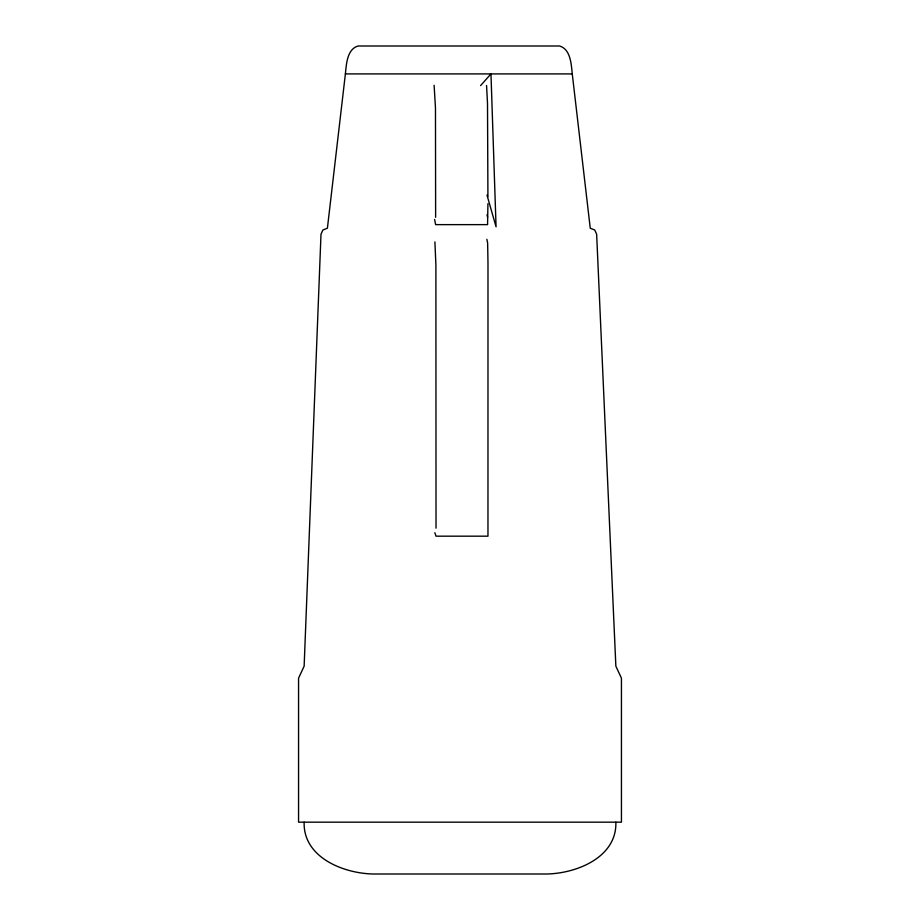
<?xml version="1.0" encoding="UTF-8"?>
<svg xmlns="http://www.w3.org/2000/svg" width="920" height="920" viewBox="0 0 920 920"><rect width="100%" height="100%" fill="white"/><g stroke="black" fill="none" stroke-linecap="round" stroke-linejoin="round"><path stroke-width="1.38" d="M434.907 241.914L435.896 265.109L436.022 528.16M434.113 85.284L435.47 107.985L435.631 217.281M487.922 203.677L487.577 224.63L435.631 224.63L434.596 219.42M304.141 822.169C302.967 858.429 345.966 874.54 376.452 874L543.547 874C574.034 874.54 617.032 858.429 615.859 822.169M345.391 73.91C346.403 64.285 346.966 49.277 358.064 46L559.578 46C570.688 49.277 571.251 64.285 572.263 73.91L590.249 228.206L594.757 230.034L596.643 234.209L615.859 666.172L621.437 678.178L621.437 822.169L298.563 822.169L298.563 678.178L304.141 666.172L320.999 234.209L322.885 230.034L327.405 228.206L345.391 73.91L572.263 73.91M480.596 85.571L490.969 73.91L496.064 226.837L486.99 195.086M487.565 217.281L487.036 214.682M486.852 239.28L487.634 242.972L487.991 263.143L487.968 536.176L436.022 536.176L434.849 532.703M486.553 85.479L487.508 103.431L487.922 196.708"/></g></svg>
